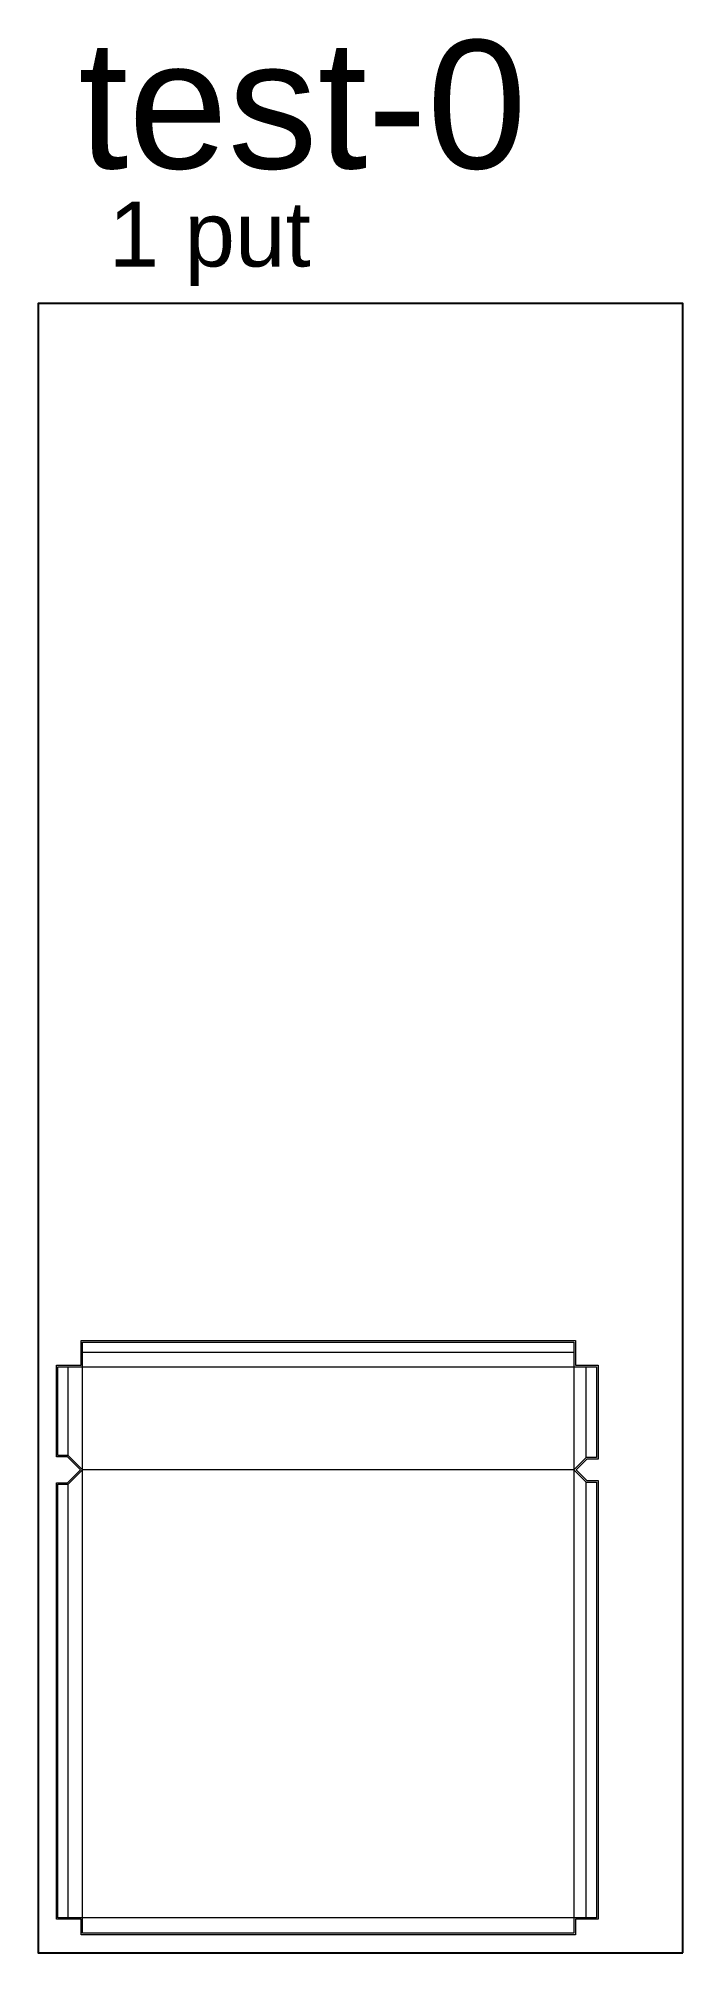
# Model space of a CAD drawing. Header units: inches. Extents: x 0 to 1250, y 0 to 3715.
import ezdxf

# ---------------------------------------------------------------- set-up
doc = ezdxf.new("R2010")
doc.units = ezdxf.units.IN
doc.header["$MEASUREMENT"] = 0
for name, color, linetype in [('CUT', 3, 'Continuous'), ('FREZ', 6, 'Continuous'), ('SHEETS', 140, 'Continuous')]:
    doc.layers.add(name, color=color, linetype=linetype)
doc.styles.get("Standard").update_dxf_attribs({"font": 'arial.ttf'})

msp = doc.modelspace()

# ---------------------------------------------------------------- linework, layer by layer
at = {"lineweight": 9}
msp.add_lwpolyline([(1083, 68), (1039, 68), (1039, 38), (86, 38), (86, 68), (38, 68), (38, 909), (58, 909), (86, 937), (58, 965), (38, 965), (38, 1137), (86, 1137), (86, 1185), (1039, 1185), (1039, 1137), (1083, 1137), (1083, 961), (1063, 961), (1039, 937), (1063, 913), (1083, 913), (1083, 68)], dxfattribs=at)
at = {"layer": 'CUT', "lineweight": 9}
msp.add_lwpolyline([(83, 35), (83, 65), (35, 65), (35, 912), (56.8, 912), (81.8, 937), (56.8, 962), (35, 962), (35, 1140), (83, 1140), (83, 1188), (1042, 1188), (1042, 1140), (1086, 1140), (1086, 958), (1064.2, 958), (1043.2, 937), (1064.2, 916), (1086, 916), (1086, 65), (1042, 65), (1042, 35)], close=True, dxfattribs=at)
at = {"layer": 'FREZ', "lineweight": 9}
for p, q in [((1039, 1165), (86, 1165)), ((58, 965), (58, 1137)), ((86, 937), (86, 1137)), ((86, 1137), (1039, 1137)), ((1039, 1137), (1039, 937)), ((1063, 961), (1063, 1137)), ((1039, 937), (86, 937)), ((86, 68), (86, 937)), ((1039, 937), (1039, 68)), ((58, 68), (58, 909)), ((1063, 68), (1063, 913)), ((1039, 68), (86, 68))]:
    msp.add_line(p, q, dxfattribs=at)
at = {"layer": 'SHEETS'}
msp.add_lwpolyline([(1250, 0), (1250, 3200), (0, 3200), (0, 0)], close=True, dxfattribs=at)

# ---------------------------------------------------------------- texts
for s, height, p in [('test-0', 248.93, (77.8, 3462.3)), ('1 put', 126.16, (136.6, 3272))]:
    msp.add_text(s, height=height, dxfattribs=at).set_placement(p)

doc.saveas('drawing.dxf')
